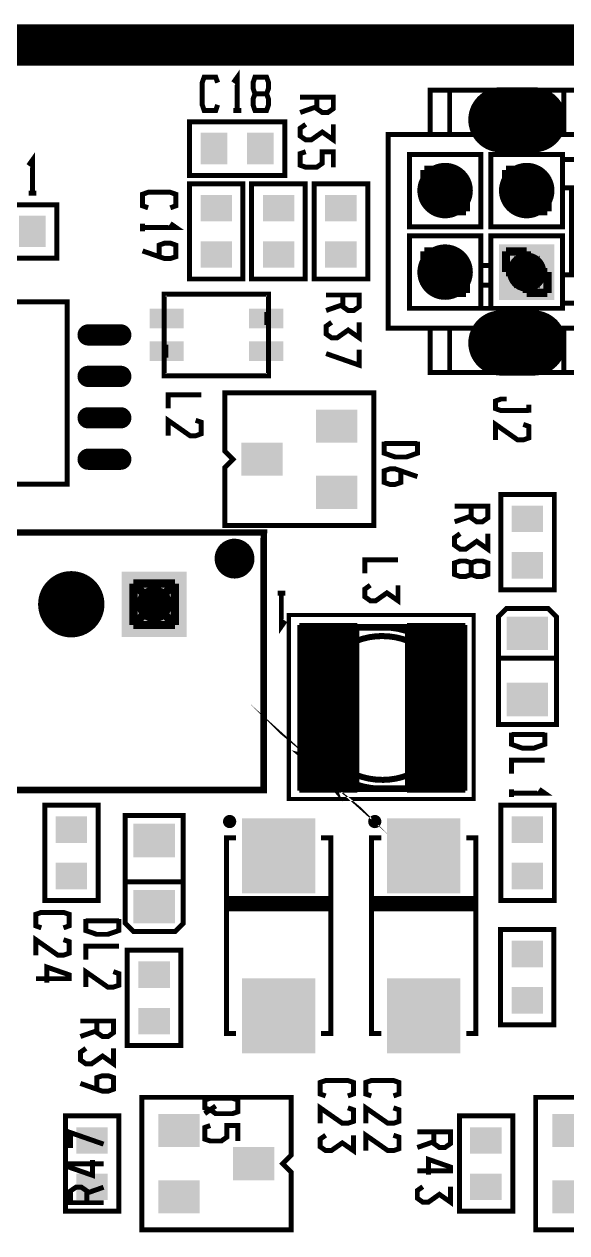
# Model space of a CAD drawing. Extents: x 36 to 154, y -1 to 63.
# Drawn here: x 112.86 to 129.48, y 25.82 to 62.87 of the extents above; entities that cross this region are included whole.
import ezdxf

# ---------------------------------------------------------------- set-up
doc = ezdxf.new("R2010")
doc.units = 0
doc.header["$MEASUREMENT"] = 0
doc.layers.get('0').update_dxf_attribs({"linetype": 'CONTINUOUS'})
for name, color, linetype in [('25-336-0_BOT', 7, 'CONTINUOUS'), ('25-336-0_DRD', 7, 'CONTINUOUS'), ('25-336-0_SST', 1, 'CONTINUOUS'), ('25-336-0_TOP', 4, 'CONTINUOUS'), ('THRUHOLE_TAP', 10, 'CONTINUOUS')]:
    doc.layers.add(name, color=color, linetype=linetype)

# ---------------------------------------------------------------- blocks, each defined once
blk = doc.blocks.new('ROUND_10')
at = {"const_width": 1.016}
blk.add_lwpolyline([(-0.508, 0, 1), (0.508, 0, 1)], format="xyb", close=True, dxfattribs=at)
blk = doc.blocks.new('SQUARE_18')
blk.add_solid([(0.99949, 0.99949), (0.99949, -0.99949), (-0.99949, 0.99949), (-0.99949, -0.99949)])
blk = doc.blocks.new('OBLONG_22')
at = {"const_width": 1.99898}
blk.add_lwpolyline([(0.50038, 0), (-0.50038, 0)], dxfattribs=at)
at = {"const_width": 0.99949}
for points in [[(-1.000124, 0, 1), (-0.000636, 0, 1)], [(0.000636, 0, 1), (1.000124, 0, 1)]]:
    blk.add_lwpolyline(points, format="xyb", close=True, dxfattribs=at)
blk = doc.blocks.new('ROUND_25')
at = {"const_width": 0.84963}
blk.add_lwpolyline([(-0.424814, 0, 1), (0.424814, 0, 1)], format="xyb", close=True, dxfattribs=at)
blk = doc.blocks.new('SQUARE_26')
blk.add_solid([(0.84963, 0.84963), (0.84963, -0.84963), (-0.84963, 0.84963), (-0.84963, -0.84963)])
blk = doc.blocks.new('RECTANGLE_1')
blk.add_solid([(0.4826, 0.4064), (0.4826, -0.4064), (-0.4826, 0.4064), (-0.4826, -0.4064)])
blk = doc.blocks.new('RECTANGLE_7')
blk.add_solid([(0.4064, 0.4826), (0.4064, -0.4826), (-0.4064, 0.4826), (-0.4064, -0.4826)])
blk = doc.blocks.new('RECTANGLE_8')
blk.add_solid([(1.12522, 1.14935), (1.12522, -1.14935), (-1.12522, 1.14935), (-1.12522, -1.14935)])
blk = doc.blocks.new('RECTANGLE_17')
blk.add_solid([(0.635, 0.508), (0.635, -0.508), (-0.635, 0.508), (-0.635, -0.508)])
blk = doc.blocks.new('RECTANGLE_19')
blk.add_solid([(0.63627, 0.51308), (0.63627, -0.51308), (-0.63627, 0.51308), (-0.63627, -0.51308)])
blk = doc.blocks.new('RECTANGLE_36')
blk.add_solid([(0.52451, 0.29972), (0.52451, -0.29972), (-0.52451, 0.29972), (-0.52451, -0.29972)])
blk = doc.blocks.new('ROUND_37')
at = {"const_width": 0.23749}
blk.add_lwpolyline([(-0.118744, 0, 1), (0.118744, 0, 1)], format="xyb", close=True, dxfattribs=at)
blk = doc.blocks.new('OBLONG_49')
at = {"const_width": 0.65024}
blk.add_lwpolyline([(0.50038, 0), (-0.50038, 0)], dxfattribs=at)
at = {"const_width": 0.32512}
for points in [[(-0.66294, 0, 1), (-0.33782, 0, 1)], [(0.33782, 0, 1), (0.66294, 0, 1)]]:
    blk.add_lwpolyline(points, format="xyb", close=True, dxfattribs=at)
blk = doc.blocks.new('ROUND_23')
at = {"const_width": 0.59944}
blk.add_lwpolyline([(-0.29972, 0, 1), (0.29972, 0, 1)], format="xyb", close=True, dxfattribs=at)
blk = doc.blocks.new('ROUND_65')
at = {"const_width": 0.5461}
blk.add_lwpolyline([(-0.27305, 0, 1), (0.27305, 0, 1)], format="xyb", close=True, dxfattribs=at)
blk = doc.blocks.new('ROUND_66')
at = {"const_width": 0.54991}
blk.add_lwpolyline([(-0.274954, 0, 1), (0.274954, 0, 1)], format="xyb", close=True, dxfattribs=at)
blk = doc.blocks.new('ROUND_30')
at = {"const_width": 0.8001}
blk.add_lwpolyline([(-0.40005, 0, 1), (0.40005, 0, 1)], format="xyb", close=True, dxfattribs=at)

msp = doc.modelspace()

# ---------------------------------------------------------------- linework, layer by layer
at = {"layer": '25-336-0_DRD'}
for points, const_width in [([(38.1, 0), (153.67, 0), (153.67, 62.23), (36.83, 62.23), (36.83, 0), (38.1, 0)], 1.27), ([(127.32512, 59.67984), (127.96012, 60.31484)], 0.254), ([(127.96012, 60.31484), (128.59512, 59.67984)], 0.254), ([(127.32512, 60.18784), (127.32512, 59.67984)], 0.254), ([(127.96012, 59.55284), (127.32512, 60.18784)], 0.254), ([(128.59512, 60.18784), (127.96012, 59.55284)], 0.254), ([(128.59512, 59.67984), (128.59512, 60.18784)], 0.254), ([(125.11532, 58.39968), (125.11532, 57.76468)], 0.254), ([(125.75032, 58.39968), (125.11532, 58.39968)], 0.254), ([(125.75032, 57.12968), (125.75032, 58.39968)], 0.254), ([(127.61468, 58.39968), (127.61468, 57.76468)], 0.254), ([(128.24968, 58.39968), (127.61468, 58.39968)], 0.254), ([(128.24968, 57.12968), (128.24968, 58.39968)], 0.254), ([(125.11532, 57.76468), (126.38532, 57.76468)], 0.254), ([(126.38532, 57.76468), (126.38532, 57.12968)], 0.254), ([(127.61468, 57.76468), (128.88468, 57.76468)], 0.254), ([(128.88468, 57.76468), (128.88468, 57.12968)], 0.254), ([(126.38532, 57.12968), (125.75032, 57.12968)], 0.254), ([(128.88468, 57.12968), (128.24968, 57.12968)], 0.254), ([(125.11532, 55.90032), (125.11532, 55.26532)], 0.254), ([(125.75032, 55.90032), (125.11532, 55.90032)], 0.254), ([(125.75032, 54.63032), (125.75032, 55.90032)], 0.254), ([(127.61468, 55.90032), (127.61468, 55.26532)], 0.254), ([(128.24968, 55.90032), (127.61468, 55.90032)], 0.254), ([(128.24968, 54.63032), (128.24968, 55.90032)], 0.254), ([(125.11532, 55.26532), (126.38532, 55.26532)], 0.254), ([(126.38532, 55.26532), (126.38532, 54.63032)], 0.254), ([(127.61468, 55.26532), (128.88468, 55.26532)], 0.254), ([(128.88468, 55.26532), (128.88468, 54.63032)], 0.254), ([(126.38532, 54.63032), (125.75032, 54.63032)], 0.254), ([(128.88468, 54.63032), (128.24968, 54.63032)], 0.254), ([(127.32512, 52.83962), (127.96012, 53.47462)], 0.254), ([(127.32512, 53.34762), (127.32512, 52.83962)], 0.254), ([(127.96012, 52.71262), (127.32512, 53.34762)], 0.254), ([(127.96012, 53.47462), (128.59512, 52.83962)], 0.254), ([(128.59512, 53.34762), (127.96012, 52.71262)], 0.254), ([(128.59512, 52.83962), (128.59512, 53.34762)], 0.254), ([(113.665, 45.72), (113.665, 44.45)], 0.254), ([(114.935, 45.72), (113.665, 45.72)], 0.254), ([(114.3, 45.72), (114.3, 44.45)], 0.254), ([(114.935, 44.45), (114.935, 45.72)], 0.254), ([(116.205, 45.72), (116.205, 44.45)], 0.254), ([(117.475, 45.72), (116.205, 45.72)], 0.254), ([(117.475, 45.72), (116.205, 44.45)], 0.254), ([(117.475, 44.45), (116.205, 45.72)], 0.254), ([(117.475, 44.45), (117.475, 45.72)], 0.254), ([(114.935, 45.085), (113.665, 45.085)], 0.254), ([(113.665, 44.45), (114.935, 44.45)], 0.254), ([(116.205, 44.45), (117.475, 44.45)], 0.254)]:
    msp.add_lwpolyline(points, dxfattribs=dict(at, const_width=const_width))
at = {"layer": '25-336-0_SST'}
for points, const_width in [([(118.7831, 60.39358), (118.72468, 60.2234), (118.36908, 60.2234), (118.31066, 60.39358), (118.31066, 61.07176), (118.36908, 61.2394), (118.72468, 61.2394), (118.7831, 61.07176)], 0.1524), ([(119.38508, 60.2234), (119.38508, 61.2394), (119.2657, 61.07176)], 0.1524), ([(120.2817, 60.7314), (120.34266, 60.90158), (120.34266, 61.07176), (120.2817, 61.2394), (119.9261, 61.2394), (119.86768, 61.07176), (119.86768, 60.90158), (119.9261, 60.7314), (120.2817, 60.7314), (120.34266, 60.56376), (120.34266, 60.39358), (120.2817, 60.2234), (119.9261, 60.2234), (119.86768, 60.39358), (119.86768, 60.56376), (119.9261, 60.7314)], 0.1524), ([(129.39014, 53.54574), (129.39014, 52.1843), (129.98958, 52.1843), (129.98958, 53.54574), (124.01042, 53.54574), (124.01042, 59.48426), (129.98958, 59.48426), (129.98958, 60.8457), (129.39014, 60.8457), (125.89002, 60.8457), (125.89002, 59.48426)], 0.1524), ([(125.89002, 60.8457), (125.29058, 60.8457), (125.29058, 59.48426)], 0.1524), ([(129.39014, 59.48426), (129.39014, 60.8457)], 0.1524), ([(121.8184, 60.63234), (121.8184, 60.27674), (121.98858, 60.15736), (122.15876, 60.15736), (122.3264, 60.27674), (122.3264, 60.63234), (121.3104, 60.63234)], 0.1524), ([(121.8184, 60.33516), (121.3104, 60.15736)], 0.1524), ([(119.50446, 60.2234), (119.2657, 60.2234)], 0.1524), ([(117.9195, 58.2295), (120.8405, 58.2295), (120.8405, 59.8678), (117.9195, 59.8678), (117.9195, 58.2295)], 0.1524), ([(121.48058, 59.79414), (121.3104, 59.67476), (121.3104, 59.43854), (121.48058, 59.31916), (121.65076, 59.31916), (121.98858, 59.55792), (122.3264, 59.31916), (122.3264, 59.79414)], 0.1524), ([(113.11128, 57.6834), (113.11128, 58.6994), (112.9919, 58.53176)], 0.1524), ([(121.48058, 58.95594), (121.3104, 58.89752), (121.3104, 58.54192), (121.48058, 58.48096), (121.8184, 58.48096), (121.98858, 58.60034), (121.98858, 58.95594), (122.3264, 58.95594), (122.3264, 58.48096)], 0.1524), ([(131.99872, 54.31536), (131.99872, 58.71464), (130.81, 58.71464), (129.34442, 58.71464), (129.34442, 58.87466), (127.15494, 58.87466), (127.15494, 56.6547), (129.34442, 56.6547), (129.34442, 57.84596), (129.62382, 57.84596), (129.62382, 55.18404), (129.34442, 55.18404), (129.34442, 56.3753), (127.15494, 56.3753), (127.15494, 55.46598), (126.84506, 55.46598), (126.84506, 56.3753), (124.65558, 56.3753), (124.65558, 54.15534), (129.34442, 54.15534), (129.34442, 54.31536), (130.81, 54.31536), (131.99872, 54.31536)], 0.1524), ([(124.65558, 58.87466), (124.65558, 56.6547), (126.84506, 56.6547), (126.84506, 58.87466), (124.65558, 58.87466)], 0.1524), ([(129.34442, 57.84596), (129.34442, 58.71464)], 0.1524), ([(128.41732, 57.93232), (128.56718, 58.08218), (128.56718, 57.44718), (128.41732, 57.59704), (128.41732, 57.93232), (128.08204, 57.93232), (127.93218, 58.08218), (127.93218, 57.44718), (128.08204, 57.59704), (128.08204, 57.93232)], 0.1524), ([(117.9195, 57.9755), (117.9195, 55.0545), (119.5578, 55.0545), (119.5578, 57.9755), (117.9195, 57.9755)], 0.1524), ([(119.8245, 57.9755), (119.8245, 55.0545), (121.4628, 55.0545), (121.4628, 57.9755), (119.8245, 57.9755)], 0.1524), ([(123.3805, 55.0545), (123.3805, 57.9755), (121.7422, 57.9755), (121.7422, 55.0545), (123.3805, 55.0545)], 0.1524), ([(125.91796, 57.93232), (126.06782, 58.08218), (125.43282, 58.08218), (125.43282, 57.44718), (125.58268, 57.59704), (125.91796, 57.59704), (125.91796, 57.93232), (125.58268, 57.93232), (125.58268, 57.59704)], 0.1524), ([(125.43282, 58.08218), (125.58268, 57.93232)], 0.1524), ([(126.06782, 58.08218), (126.06782, 57.44718), (125.91796, 57.59704)], 0.1524), ([(127.93218, 58.08218), (128.56718, 58.08218)], 0.1524), ([(113.23066, 57.6834), (112.9919, 57.6834)], 0.1524), ([(116.65458, 57.23636), (116.4844, 57.29732), (116.4844, 57.65292), (116.65458, 57.71134), (117.33276, 57.71134), (117.5004, 57.65292), (117.5004, 57.29732), (117.33276, 57.23636)], 0.1524), ([(125.43282, 57.44718), (126.06782, 57.44718)], 0.1524), ([(127.93218, 57.44718), (128.56718, 57.44718)], 0.1524), ([(128.41732, 57.59704), (128.08204, 57.59704)], 0.1524), ([(110.9345, 55.6895), (113.8555, 55.6895), (113.8555, 57.3278), (110.9345, 57.3278), (110.9345, 55.6895)], 0.1524), ([(116.4844, 56.51754), (116.4844, 56.75376)], 0.1524), ([(116.4844, 56.63692), (117.5004, 56.63692), (117.33276, 56.75376)], 0.1524), ([(116.9924, 55.73776), (116.9924, 56.09336), (117.16258, 56.15432), (117.33276, 56.15432), (117.5004, 56.09336), (117.5004, 55.73776), (117.33276, 55.67934), (117.16258, 55.67934), (116.4844, 55.91556)], 0.1524), ([(125.43282, 54.94782), (126.06782, 54.94782), (126.06782, 55.58282), (125.91796, 55.43296), (125.58268, 55.43296), (125.43282, 55.58282), (125.43282, 54.94782), (125.58268, 55.09768), (125.91796, 55.09768), (125.91796, 55.43296)], 0.1524), ([(125.43282, 55.58282), (126.06782, 55.58282)], 0.1524), ([(128.41732, 55.43296), (128.56718, 55.58282), (128.56718, 54.94782), (128.41732, 55.09768), (128.41732, 55.43296), (128.08204, 55.43296), (127.93218, 55.58282), (127.93218, 54.94782), (128.08204, 55.09768), (128.08204, 55.43296)], 0.1524), ([(127.93218, 55.58282), (128.56718, 55.58282)], 0.1524), ([(125.58268, 55.09768), (125.58268, 55.43296)], 0.1524), ([(127.15494, 54.15534), (127.15494, 54.864), (126.84506, 54.864), (126.84506, 55.46598)], 0.1524), ([(127.15494, 55.46598), (127.15494, 54.864)], 0.1524), ([(129.34442, 54.31536), (129.34442, 55.18404)], 0.1524), ([(126.06782, 54.94782), (125.91796, 55.09768)], 0.1524), ([(126.84506, 54.15534), (126.84506, 54.864)], 0.1524), ([(127.93218, 54.94782), (128.56718, 54.94782)], 0.1524), ([(128.41732, 55.09768), (128.08204, 55.09768)], 0.1524), ([(117.1956, 54.58968), (117.1448, 54.58968), (117.1448, 54.53888), (117.1448, 52.13858), (117.1448, 52.09032), (117.1956, 52.09032)], 0.1524), ([(117.1956, 54.58968), (120.2944, 54.58968)], 0.1524), ([(120.2944, 52.09032), (120.3452, 52.09032), (120.3452, 52.13858), (120.3452, 54.53888), (120.3452, 54.58968), (120.2944, 54.58968)], 0.1524), ([(122.61342, 54.56428), (122.61342, 54.20868), (122.78106, 54.0893), (122.95124, 54.0893), (123.12142, 54.20868), (123.12142, 54.56428), (122.10542, 54.56428)], 0.1524), ([(111.125, 54.356), (114.173, 54.356), (114.173, 48.768), (110.363, 48.768), (110.363, 53.594), (111.125, 54.356)], 0.1524), ([(120.2944, 53.63972), (120.2944, 54.04104)], 0.1524), ([(122.61342, 54.2671), (122.10542, 54.0893)], 0.1524), ([(122.27306, 53.72608), (122.10542, 53.6067), (122.10542, 53.37048), (122.27306, 53.2511), (122.44324, 53.2511), (122.78106, 53.48986), (123.12142, 53.2511), (123.12142, 53.72608)], 0.1524), ([(125.29058, 53.54574), (125.29058, 52.1843), (125.89002, 52.1843), (129.39014, 52.1843)], 0.1524), ([(125.89002, 53.54574), (125.89002, 52.1843)], 0.1524), ([(117.1956, 53.04028), (117.1956, 52.63896)], 0.1524), ([(122.10542, 52.7685), (123.12142, 52.4129), (123.12142, 52.88788)], 0.1524), ([(120.2944, 52.09032), (117.1956, 52.09032)], 0.1524), ([(117.26418, 51.08702), (117.26418, 51.50358), (118.28018, 51.50358)], 0.1524), ([(123.571, 47.498), (123.571, 51.562), (118.999, 51.562), (118.999, 49.784), (119.253, 49.53), (118.999, 49.276), (118.999, 47.498), (123.571, 47.498)], 0.1524), ([(127.635, 51.37658), (127.46482, 51.37658), (127.29718, 51.31562), (127.29718, 51.0794), (127.46482, 51.02098), (128.31318, 51.02098)], 0.1524), ([(128.31318, 50.96002), (128.31318, 51.19878)], 0.1524), ([(117.26418, 50.24882), (117.26418, 50.7238), (117.93982, 50.24882), (118.11, 50.24882), (118.28018, 50.30978), (118.28018, 50.66538), (118.11, 50.7238)], 0.1524), ([(127.29718, 50.12182), (127.29718, 50.5968), (127.97282, 50.12182), (128.143, 50.12182), (128.31318, 50.18278), (128.31318, 50.53838), (128.143, 50.5968)], 0.1524), ([(123.88596, 50.07102), (123.88596, 49.71542), (124.22378, 49.59858), (124.56414, 49.59858), (124.90196, 49.71542), (124.90196, 50.07102)], 0.1524), ([(123.88596, 50.0126), (124.90196, 50.0126)], 0.1524), ([(124.39396, 49.1744), (124.39396, 48.8188), (124.22378, 48.76038), (124.05614, 48.76038), (123.88596, 48.8188), (123.88596, 49.1744), (124.05614, 49.23282), (124.22378, 49.23282), (124.90196, 48.9966)], 0.1524), ([(126.55042, 48.08728), (126.55042, 47.73168), (126.71806, 47.6123), (126.88824, 47.6123), (127.05842, 47.73168), (127.05842, 48.08728), (126.04242, 48.08728)], 0.1524), ([(129.0955, 45.5295), (129.0955, 48.4505), (127.4572, 48.4505), (127.4572, 45.5295), (129.0955, 45.5295)], 0.1524), ([(126.55042, 47.7901), (126.04242, 47.6123)], 0.1524), ([(120.19534, 47.08398), (120.20042, 47.28464), (108.40466, 47.28464), (108.40466, 39.39032), (120.19534, 39.39032), (120.19534, 47.08398)], 0.20066), ([(119.1387, 46.96714), (119.1387, 45.9994)], 0.20066), ([(119.31904, 46.99508), (119.31904, 45.974)], 0.20066), ([(119.49684, 46.95444), (119.49684, 46.01464)], 0.20066), ([(126.21006, 47.24908), (126.04242, 47.1297), (126.04242, 46.89348), (126.21006, 46.7741), (126.38024, 46.7741), (126.71806, 47.01286), (127.05842, 46.7741), (127.05842, 47.24908)], 0.1524), ([(119.77116, 46.68266), (118.82882, 46.68266)], 0.20066), ([(119.64416, 46.86046), (118.95582, 46.86046)], 0.20066), ([(118.95836, 46.863), (118.95836, 46.10608)], 0.20066), ([(119.67718, 46.82744), (119.67718, 46.14164)], 0.20066), ([(119.80926, 46.50232), (118.79072, 46.50232)], 0.20066), ([(119.78386, 46.32198), (118.81612, 46.32198)], 0.20066), ([(123.2916, 46.03242), (123.2916, 46.44898), (124.3076, 46.44898)], 0.1524), ([(126.55042, 45.99686), (126.71806, 45.9359), (126.88824, 45.9359), (127.05842, 45.99686), (127.05842, 46.35246), (126.88824, 46.41088), (126.71806, 46.41088), (126.55042, 46.35246), (126.55042, 45.99686), (126.38024, 45.9359), (126.21006, 45.9359), (126.04242, 45.99686), (126.04242, 46.35246), (126.21006, 46.41088), (126.38024, 46.41088), (126.55042, 46.35246)], 0.1524), ([(119.67972, 46.14164), (118.92026, 46.14164)], 0.20066), ([(123.45924, 45.6692), (123.2916, 45.54982), (123.2916, 45.3136), (123.45924, 45.19422), (123.62942, 45.19422), (123.96724, 45.43298), (124.3076, 45.19422), (124.3076, 45.6692)], 0.1524), ([(120.61698, 45.42282), (120.8532, 45.42282)], 0.1524), ([(120.73382, 45.42282), (120.73382, 44.40682), (120.8532, 44.577)], 0.1524), ([(127.635, 44.958), (128.905, 44.958), (129.159, 44.704), (129.159, 41.402), (127.381, 41.402), (127.381, 44.704), (127.635, 44.958)], 0.1524), ([(126.62662, 44.7548), (120.96242, 44.7548), (120.96242, 39.116), (126.62662, 39.116), (126.62662, 44.7548)], 0.127), ([(121.54916, 44.40682), (125.2601, 44.40682), (125.2601, 44.35348), (121.539, 44.35348)], 0.1524), ([(121.5517, 44.40682), (121.5517, 44.39666)], 0.1524), ([(122.80646, 43.97248), (122.80646, 44.39666), (121.5517, 44.39666)], 0.1524), ([(123.82754, 44.39666), (123.825, 44.36364), (123.83008, 44.36364)], 0.1524), ([(124.74702, 43.88866), (125.2601, 44.40428), (125.74524, 43.82262), (126.32436, 43.34002), (125.80874, 42.82694)], 0.1524), ([(125.8189, 42.88282), (126.27356, 43.33748), (125.71984, 43.8023), (125.25756, 44.35348), (124.8029, 43.89882)], 0.1524), ([(125.30328, 44.39666), (125.23721, 44.3945)], 0.1524), ([(125.23724, 44.39412), (125.24486, 44.36618), (125.7173, 43.79976), (125.74524, 43.82262), (125.27534, 44.38396)], 0.1524), ([(126.29896, 43.34002), (126.29388, 43.34256), (125.73254, 43.81246), (125.2601, 44.37634), (125.2601, 44.37888), (125.27534, 44.38396), (125.28296, 44.36364)], 0.1524), ([(125.30582, 44.37888), (125.26015, 44.37783)], 0.1524), ([(121.37898, 44.18076), (121.37898, 40.47236), (121.32564, 40.47236), (121.32564, 44.18076)], 0.1524), ([(121.3358, 44.1833), (121.3358, 42.89044), (121.73204, 42.89044), (121.73204, 42.92346), (121.36882, 42.92346), (121.36882, 44.19346)], 0.1524), ([(121.53646, 44.36364), (122.77344, 44.36364), (122.77344, 43.9928)], 0.1524), ([(124.97562, 44.07916), (124.99086, 44.10964)], 0.1524), ([(125.30582, 44.36364), (125.28297, 44.36337)], 0.1524), ([(125.16104, 43.26636), (125.18644, 43.24096), (125.74524, 43.79976), (125.71984, 43.82516), (125.16104, 43.26636)], 0.1524), ([(126.28372, 43.36542), (125.7427, 43.82516), (125.71984, 43.79976), (126.28626, 43.32732), (126.3142, 43.31462)], 0.1524), ([(126.2761, 40.33266), (126.2761, 43.34002), (126.3269, 43.34002), (126.3269, 40.3098)], 0.1524), ([(126.28372, 43.36542), (126.28309, 43.38571)], 0.1524), ([(126.29896, 43.34002), (126.29896, 43.38574)], 0.1524), ([(126.3142, 43.31462), (126.31652, 43.3832)], 0.1524), ([(127.381, 43.434), (129.159, 43.434)], 0.1524), ([(121.7168, 42.9133), (121.74728, 42.89806)], 0.1524), ([(125.56998, 43.25366), (125.5903, 43.22826), (125.5776, 43.21556)], 0.1524), ([(125.56744, 43.2308), (125.59284, 43.25112)], 0.1524), ([(125.5776, 43.21556), (125.5903, 43.22826)], 0.1524), ([(126.03226, 43.0657), (126.00178, 43.05046), (126.06274, 42.926), (126.08306, 42.88282), (126.10084, 42.83964), (126.11862, 42.79646), (126.13386, 42.75328), (126.15164, 42.70756), (126.16434, 42.66438), (126.17958, 42.61866), (126.19228, 42.57294), (126.20498, 42.52722), (126.21768, 42.4815), (126.22784, 42.43578), (126.25324, 42.29354), (126.26086, 42.24782), (126.26594, 42.19956), (126.27356, 42.1513), (126.28372, 41.90492), (126.28118, 41.77284), (126.27356, 41.68394), (126.27102, 41.64076), (126.26594, 41.59758), (126.22022, 41.34358), (126.21006, 41.3004), (126.19736, 41.25976), (126.1491, 41.0972), (126.13386, 41.05656), (126.11862, 41.01846), (126.10338, 40.98036), (126.05258, 40.86352), (126.08306, 40.85082), (126.10084, 40.88892), (126.13386, 40.96766), (126.1491, 41.00576), (126.16434, 41.0464), (126.17958, 41.08704), (126.23038, 41.25214), (126.24054, 41.29278), (126.2507, 41.33596), (126.26086, 41.37914), (126.27102, 41.41978), (126.28626, 41.50614), (126.29134, 41.54932), (126.29896, 41.59504), (126.30404, 41.63822), (126.30658, 41.6814), (126.3142, 41.7703), (126.31674, 41.90746), (126.30404, 42.15384), (126.29896, 42.2021), (126.29388, 42.2529), (126.28626, 42.30116), (126.238, 42.53738), (126.2253, 42.5831), (126.21006, 42.62882), (126.19736, 42.67454), (126.18212, 42.72026), (126.13132, 42.85234), (126.11354, 42.89552), (126.09322, 42.9387), (126.03226, 43.0657)], 0.1524), ([(121.35358, 40.47236), (121.35612, 40.46982), (121.92, 39.99992), (121.9073, 40.01262), (121.9327, 39.98976), (122.48896, 40.54602), (122.4661, 40.57142), (121.9073, 40.01262)], 0.1524), ([(121.36882, 41.90746), (121.3358, 41.90492)], 0.1524), ([(121.3358, 41.90492), (121.3358, 41.90238)], 0.1524), ([(121.36882, 41.90746), (121.36882, 41.90238)], 0.1524), ([(127.78486, 41.148), (127.78486, 40.7924), (128.12268, 40.67302), (128.46304, 40.67302), (128.80086, 40.7924), (128.80086, 41.148)], 0.1524), ([(127.78486, 41.08958), (128.80086, 41.08958)], 0.1524), ([(121.90984, 39.98722), (121.32818, 40.47236), (121.84126, 40.98544), (121.86158, 40.94734)], 0.1524), ([(121.83364, 40.92956), (121.37898, 40.4749), (121.93016, 40.01262), (122.39498, 39.4589), (122.84964, 39.91356)], 0.1524), ([(121.62028, 40.74668), (121.65076, 40.76192)], 0.1524), ([(124.8537, 39.8145), (124.8029, 39.8145), (124.8029, 39.40556), (125.40742, 39.40556), (126.3269, 40.3098), (126.3269, 40.88384), (125.87986, 40.88384), (125.8443, 40.81526), (125.81382, 40.76192), (125.7173, 40.60952), (125.68428, 40.56126), (125.57252, 40.41902), (125.53188, 40.3733), (125.49124, 40.33012), (125.4506, 40.28694), (125.40742, 40.24376), (125.36424, 40.20312), (125.31852, 40.16502), (125.22708, 40.08882), (125.17882, 40.05326), (124.97562, 39.92118), (124.92482, 39.8907), (124.87148, 39.86276), (124.8156, 39.83736), (124.83846, 39.7891), (124.95022, 39.84752), (125.00356, 39.878), (125.2093, 40.01262), (125.25756, 40.04818), (125.4887, 40.25138), (125.52934, 40.29456), (125.57252, 40.34028), (125.61316, 40.386), (125.65126, 40.43426), (125.68936, 40.47998), (125.79604, 40.63238), (125.82906, 40.68318), (125.85954, 40.73652), (125.89002, 40.78986), (125.91034, 40.8305), (126.2761, 40.8305), (126.2761, 40.33266), (125.3871, 39.4589), (124.8537, 39.4589), (124.8537, 39.8145)], 0.1524), ([(121.36882, 40.4495), (121.3485, 40.45458), (121.90984, 39.98722), (121.92, 39.99992), (122.3899, 39.43604), (122.39244, 39.4335)], 0.1524), ([(121.3358, 40.49522), (121.33348, 40.42664)], 0.1524), ([(122.90552, 39.92372), (122.39244, 39.4081), (121.90984, 39.98722), (121.93016, 40.01262), (121.36374, 40.48506), (121.3358, 40.49522)], 0.1524), ([(121.35358, 40.47236), (121.35253, 40.42664)], 0.1524), ([(121.36882, 40.4495), (121.36855, 40.42664)], 0.1524), ([(122.0597, 40.5638), (122.0851, 40.58158)], 0.1524), ([(122.06224, 40.58412), (122.08256, 40.55872)], 0.1524), ([(127.78486, 39.89578), (127.78486, 40.3098), (128.80086, 40.3098)], 0.1524), ([(122.4153, 39.41572), (122.40514, 39.44366), (121.9327, 40.01008), (121.9073, 39.98976), (122.37466, 39.42842), (122.36704, 39.44874)], 0.1524), ([(122.5042, 40.14216), (122.4788, 40.16248)], 0.1524), ([(122.48134, 40.13962), (122.50166, 40.16502)], 0.1524), ([(123.825, 39.41572), (123.82754, 39.44874), (123.58116, 39.4589), (123.48464, 39.4716), (123.43638, 39.47922), (123.29668, 39.50462), (123.25096, 39.51478), (123.20524, 39.52748), (123.1138, 39.55288), (123.06808, 39.56812), (123.0249, 39.58082), (122.936, 39.61384), (122.89282, 39.63162), (122.80646, 39.66972), (122.682, 39.73068), (122.66676, 39.7002), (122.79376, 39.63924), (122.83694, 39.61892), (122.88012, 39.60114), (123.0122, 39.55034), (123.05792, 39.5351), (123.10364, 39.5224), (123.14936, 39.50716), (123.19508, 39.49446), (123.43384, 39.4462), (123.4821, 39.43858), (123.57862, 39.42842), (123.825, 39.41572)], 0.1524), ([(122.34672, 39.44874), (122.36703, 39.44895)], 0.1524), ([(122.34672, 39.43096), (122.39251, 39.43201)], 0.1524), ([(122.34672, 39.41318), (122.41531, 39.4155)], 0.1524), ([(125.3871, 39.4589), (122.39244, 39.4589), (122.39244, 39.40556), (125.40742, 39.40556)], 0.1524), ([(127.78486, 39.17442), (127.78486, 39.41318)], 0.1524), ([(127.78486, 39.2938), (128.80086, 39.2938), (128.63068, 39.41318)], 0.1524), ([(115.1255, 36.0045), (115.1255, 38.9255), (113.4872, 38.9255), (113.4872, 36.0045), (115.1255, 36.0045)], 0.1524), ([(129.0955, 36.0045), (129.0955, 38.9255), (127.4572, 38.9255), (127.4572, 36.0045), (129.0955, 36.0045)], 0.1524), ([(117.475, 35.052), (116.205, 35.052), (115.951, 35.306), (115.951, 38.608), (117.729, 38.608), (117.729, 35.306), (117.475, 35.052)], 0.1524), ([(119.2022, 38.53688), (119.09552, 38.53688)], 0.1524), ([(119.126, 38.54704), (119.126, 38.30066)], 0.1524), ([(119.26316, 38.47592), (119.26316, 38.37178)], 0.1524), ([(123.6472, 38.53688), (123.54052, 38.53688)], 0.1524), ([(123.571, 38.54704), (123.571, 38.30066)], 0.1524), ([(123.70816, 38.47592), (123.70816, 38.37178)], 0.1524), ([(119.27332, 38.39972), (119.02694, 38.39972)], 0.1524), ([(123.71832, 38.39972), (123.47194, 38.39972)], 0.1524), ([(119.34952, 37.92474), (119.0498, 37.92474), (119.0498, 31.92526), (119.34952, 31.92526)], 0.1524), ([(121.95048, 37.92474), (122.2502, 37.92474), (122.2502, 31.92526), (121.95048, 31.92526)], 0.1524), ([(123.79452, 37.92474), (123.4948, 37.92474), (123.4948, 31.92526), (123.79452, 31.92526)], 0.1524), ([(126.39548, 37.92474), (126.6952, 37.92474), (126.6952, 31.92526), (126.39548, 31.92526)], 0.1524), ([(117.729, 36.576), (115.951, 36.576)], 0.1524), ([(119.0625, 36.068), (119.0625, 35.7505)], 0.1524), ([(122.2375, 36.068), (119.0625, 36.068)], 0.1524), ([(122.2375, 35.98926), (119.0625, 35.98926)], 0.1524), ([(119.1641, 36.068), (119.1641, 35.7505)], 0.1524), ([(119.30126, 36.068), (119.30126, 35.7505)], 0.1524), ([(119.43842, 36.068), (119.43842, 35.7505)], 0.1524), ([(119.57558, 36.068), (119.57558, 35.7505)], 0.1524), ([(119.71274, 36.068), (119.71274, 35.7505)], 0.1524), ([(119.8499, 36.068), (119.8499, 35.7505)], 0.1524), ([(119.98706, 36.068), (119.98706, 35.7505)], 0.1524), ([(120.12422, 36.068), (120.12422, 35.7505)], 0.1524), ([(120.26138, 36.068), (120.26138, 35.7505)], 0.1524), ([(120.39854, 36.068), (120.39854, 35.7505)], 0.1524), ([(120.5357, 36.068), (120.5357, 35.7505)], 0.1524), ([(120.67286, 36.068), (120.67286, 35.7505)], 0.1524), ([(120.81002, 36.068), (120.81002, 35.7505)], 0.1524), ([(120.94718, 36.068), (120.94718, 35.7505)], 0.1524), ([(121.08434, 36.068), (121.08434, 35.7505)], 0.1524), ([(121.2215, 36.068), (121.2215, 35.7505)], 0.1524), ([(121.35866, 36.068), (121.35866, 35.7505)], 0.1524), ([(121.49582, 36.068), (121.49582, 35.7505)], 0.1524), ([(121.63298, 36.068), (121.63298, 35.7505)], 0.1524), ([(121.77014, 36.068), (121.77014, 35.7505)], 0.1524), ([(121.9073, 36.068), (121.9073, 35.7505)], 0.1524), ([(122.04446, 36.068), (122.04446, 35.7505)], 0.1524), ([(122.18162, 36.068), (122.18162, 35.7505)], 0.1524), ([(122.2375, 36.068), (122.2375, 35.7505)], 0.1524), ([(123.5075, 36.068), (123.5075, 35.7505)], 0.1524), ([(126.6825, 36.068), (123.5075, 36.068)], 0.1524), ([(126.6825, 35.98926), (123.5075, 35.98926)], 0.1524), ([(123.6091, 36.068), (123.6091, 35.7505)], 0.1524), ([(123.74626, 36.068), (123.74626, 35.7505)], 0.1524), ([(123.88342, 36.068), (123.88342, 35.7505)], 0.1524), ([(124.02058, 36.068), (124.02058, 35.7505)], 0.1524), ([(124.15774, 36.068), (124.15774, 35.7505)], 0.1524), ([(124.2949, 36.068), (124.2949, 35.7505)], 0.1524), ([(124.43206, 36.068), (124.43206, 35.7505)], 0.1524), ([(124.56922, 36.068), (124.56922, 35.7505)], 0.1524), ([(124.70638, 36.068), (124.70638, 35.7505)], 0.1524), ([(124.84354, 36.068), (124.84354, 35.7505)], 0.1524), ([(124.9807, 36.068), (124.9807, 35.7505)], 0.1524), ([(125.11786, 36.068), (125.11786, 35.7505)], 0.1524), ([(125.25502, 36.068), (125.25502, 35.7505)], 0.1524), ([(125.39218, 36.068), (125.39218, 35.7505)], 0.1524), ([(125.52934, 36.068), (125.52934, 35.7505)], 0.1524), ([(125.6665, 36.068), (125.6665, 35.7505)], 0.1524), ([(125.80366, 36.068), (125.80366, 35.7505)], 0.1524), ([(125.94082, 36.068), (125.94082, 35.7505)], 0.1524), ([(126.07798, 36.068), (126.07798, 35.7505)], 0.1524), ([(126.21514, 36.068), (126.21514, 35.7505)], 0.1524), ([(126.3523, 36.068), (126.3523, 35.7505)], 0.1524), ([(126.48946, 36.068), (126.48946, 35.7505)], 0.1524), ([(126.62662, 36.068), (126.62662, 35.7505)], 0.1524), ([(126.6825, 36.068), (126.6825, 35.7505)], 0.1524), ([(113.38306, 35.1663), (113.21542, 35.22726), (113.21542, 35.58286), (113.38306, 35.64128), (114.06124, 35.64128), (114.23142, 35.58286), (114.23142, 35.22726), (114.06124, 35.1663)], 0.1524), ([(122.2375, 35.8521), (119.0625, 35.8521)], 0.1524), ([(122.2375, 35.7505), (119.0625, 35.7505)], 0.1524), ([(126.6825, 35.8521), (123.5075, 35.8521)], 0.1524), ([(126.6825, 35.7505), (123.5075, 35.7505)], 0.1524), ([(114.74196, 35.44062), (114.74196, 35.08502), (115.07978, 34.96818), (115.42014, 34.96818), (115.75796, 35.08502), (115.75796, 35.44062)], 0.1524), ([(114.74196, 35.3822), (115.75796, 35.3822)], 0.1524), ([(113.21542, 34.3281), (113.21542, 34.80308), (113.89106, 34.3281), (114.06124, 34.3281), (114.23142, 34.38906), (114.23142, 34.74466), (114.06124, 34.80308)], 0.1524), ([(127.4445, 35.1155), (127.4445, 32.1945), (129.0828, 32.1945), (129.0828, 35.1155), (127.4445, 35.1155)], 0.1524), ([(114.74196, 34.1884), (114.74196, 34.60242), (115.75796, 34.60242)], 0.1524), ([(116.0145, 34.4805), (116.0145, 31.5595), (117.6528, 31.5595), (117.6528, 34.4805), (116.0145, 34.4805)], 0.1524), ([(113.55324, 33.4899), (113.55324, 33.96488), (114.23142, 33.72866), (114.23142, 33.60928), (113.21542, 33.60928)], 0.1524), ([(114.74196, 33.3502), (114.74196, 33.82518), (115.42014, 33.3502), (115.58778, 33.3502), (115.75796, 33.40862), (115.75796, 33.76422), (115.58778, 33.82518)], 0.1524), ([(115.0874, 32.31134), (115.0874, 31.95574), (115.25758, 31.83636), (115.42776, 31.83636), (115.5954, 31.95574), (115.5954, 32.31134), (114.5794, 32.31134)], 0.1524), ([(115.0874, 32.01416), (114.5794, 31.83636)], 0.1524), ([(114.74958, 31.47314), (114.5794, 31.35376), (114.5794, 31.11754), (114.74958, 30.99816), (114.91976, 30.99816), (115.25758, 31.23692), (115.5954, 30.99816), (115.5954, 31.47314)], 0.1524), ([(115.0874, 30.22092), (115.0874, 30.57652), (115.25758, 30.63494), (115.42776, 30.63494), (115.5954, 30.57652), (115.5954, 30.22092), (115.42776, 30.15996), (115.25758, 30.15996), (114.5794, 30.39872)], 0.1524), ([(122.09272, 30.01518), (121.92508, 30.0736), (121.92508, 30.4292), (122.09272, 30.48762), (122.7709, 30.48762), (122.94108, 30.4292), (122.94108, 30.0736), (122.7709, 30.01518)], 0.1524), ([(123.48972, 30.01518), (123.32208, 30.0736), (123.32208, 30.4292), (123.48972, 30.48762), (124.1679, 30.48762), (124.33808, 30.4292), (124.33808, 30.0736), (124.1679, 30.01518)], 0.1524), ([(116.459, 29.972), (116.459, 25.908), (121.031, 25.908), (121.031, 27.686), (120.777, 27.94), (121.031, 28.194), (121.031, 29.972), (116.459, 29.972)], 0.1524), ([(118.55704, 29.9466), (118.38686, 29.88564), (118.38686, 29.64942), (118.55704, 29.591), (118.72468, 29.47162), (119.23268, 29.47162), (119.40286, 29.53004), (119.40286, 29.88564), (119.23268, 29.9466), (118.55704, 29.9466)], 0.1524), ([(128.524, 29.972), (128.524, 25.908), (133.096, 25.908), (133.096, 27.686), (132.842, 27.94), (133.096, 28.194), (133.096, 29.972), (128.524, 29.972)], 0.1524), ([(118.72468, 29.70784), (118.38686, 29.47162)], 0.1524), ([(121.92508, 29.17698), (121.92508, 29.64942), (122.60072, 29.17698), (122.7709, 29.17698), (122.94108, 29.2354), (122.94108, 29.591), (122.7709, 29.64942)], 0.1524), ([(123.32208, 29.17698), (123.32208, 29.64942), (123.99772, 29.17698), (124.1679, 29.17698), (124.33808, 29.2354), (124.33808, 29.591), (124.1679, 29.64942)], 0.1524), ([(115.7605, 26.4795), (115.7605, 29.4005), (114.1222, 29.4005), (114.1222, 26.4795), (115.7605, 26.4795)], 0.1524), ([(127.8255, 26.4795), (127.8255, 29.4005), (126.1872, 29.4005), (126.1872, 26.4795), (127.8255, 26.4795)], 0.1524), ([(115.28806, 28.5369), (114.27206, 28.8925), (114.27206, 28.42006)], 0.1524), ([(118.55704, 29.1084), (118.38686, 29.04744), (118.38686, 28.69184), (118.55704, 28.63342), (118.89486, 28.63342), (119.06504, 28.7528), (119.06504, 29.1084), (119.40286, 29.1084), (119.40286, 28.63342)], 0.1524), ([(123.32208, 28.33878), (123.32208, 28.81122), (123.99772, 28.33878), (124.1679, 28.33878), (124.33808, 28.3972), (124.33808, 28.7528), (124.1679, 28.81122)], 0.1524), ([(125.40742, 28.91028), (125.40742, 28.55468), (125.57506, 28.4353), (125.74524, 28.4353), (125.91542, 28.55468), (125.91542, 28.91028), (124.89942, 28.91028)], 0.1524), ([(122.09272, 28.81122), (121.92508, 28.69438), (121.92508, 28.45562), (122.09272, 28.33878), (122.2629, 28.33878), (122.60072, 28.575), (122.94108, 28.33878), (122.94108, 28.81122)], 0.1524), ([(125.40742, 28.6131), (124.89942, 28.4353)], 0.1524), ([(125.23724, 27.5971), (125.23724, 28.07208), (125.91542, 27.83586), (125.91542, 27.71648), (124.89942, 27.71648)], 0.1524), ([(114.95024, 28.0543), (114.95024, 27.58186), (114.27206, 27.81808), (114.27206, 27.93746), (115.28806, 27.93746)], 0.1524), ([(114.78006, 26.74366), (114.78006, 27.09926), (114.61242, 27.2161), (114.44224, 27.2161), (114.27206, 27.09926), (114.27206, 26.74366), (115.28806, 26.74366)], 0.1524), ([(114.78006, 27.0383), (115.28806, 27.2161)], 0.1524), ([(125.06706, 27.23388), (124.89942, 27.1145), (124.89942, 26.87828), (125.06706, 26.7589), (125.23724, 26.7589), (125.57506, 26.99766), (125.91542, 26.7589), (125.91542, 27.23388)], 0.1524)]:
    msp.add_lwpolyline(points, dxfattribs=dict(at, const_width=const_width))
for points, const_width in [([(117.1956, 54.58968, 0.4142136), (117.1448, 54.53888)], 0.1524), ([(120.3452, 54.53888, 0.4142136), (120.2944, 54.58968)], 0.1524), ([(117.1448, 52.13858, 0.4142136), (117.1956, 52.08778)], 0.1524), ([(120.2944, 52.09032, 0.4142136), (120.34266, 52.13858)], 0.1524), ([(119.30126, 46.99508, 0.4142136), (118.79072, 46.48454)], 0.20066), ([(119.80926, 46.48454, 0.4142136), (119.30126, 46.99254)], 0.20066), ([(118.79072, 46.48454, 0.4142136), (119.30126, 45.974)], 0.20066), ([(119.30126, 45.974, 0.4142136), (119.8118, 46.48454)], 0.20066), ([(121.5517, 44.40682, 0.4142136), (121.32564, 44.18076)], 0.1524), ([(121.5517, 44.39666, 0.4107693), (121.3358, 44.1833)], 0.1524), ([(124.99086, 44.10964, 0.1222351), (123.83008, 44.39772)], 0.1524), ([(126.31674, 43.3832, 0.4142136), (125.30328, 44.39666)], 0.1524), ([(126.29896, 43.38574, 0.4142136), (125.30582, 44.37888)], 0.1524), ([(121.53646, 44.36364, 0.3702317), (121.36882, 44.19346)], 0.1524), ([(121.539, 44.35348, 0.3928793), (121.37898, 44.18076)], 0.1524), ([(123.82754, 44.12742, 0.4142136), (121.60758, 41.90746)], 0.1524), ([(123.825, 44.0944, 0.4142136), (121.63806, 41.90746)], 0.1524), ([(125.13564, 43.65752, 0.1620988), (123.825, 44.09389)], 0.1524), ([(125.1839, 43.6626, 0.165982), (123.82754, 44.12562)], 0.1524), ([(124.97562, 44.07916, 0.1221929), (123.83008, 44.36336)], 0.1524), ([(126.28372, 43.38574, 0.4142136), (125.30582, 44.36364)], 0.1524), ([(122.77344, 43.9928, 0.1655132), (121.71605, 42.91366)], 0.1524), ([(122.80646, 43.97248, 0.1677032), (121.74655, 42.89841)], 0.1524), ([(125.13564, 43.65752, 0.0516994), (124.74718, 43.88901)], 0.1524), ([(125.1839, 43.6626, 0.0504853), (124.80307, 43.89917)], 0.1524), ([(125.13564, 43.65752, 0.1664185), (125.06956, 43.46448)], 0.1524), ([(125.13564, 43.65752, 0.1664185), (125.06956, 43.46448)], 0.1524), ([(125.1839, 43.6626, 0.1972575), (125.10258, 43.46448)], 0.1524), ([(125.1839, 43.6626, 0.1972575), (125.10258, 43.46448)], 0.1524), ([(125.0696, 43.46448, 0.4142136), (125.38456, 43.14952)], 0.1524), ([(125.10262, 43.46448, 0.4142136), (125.38456, 43.18254)], 0.1524), ([(125.10262, 43.46448, 0.4142136), (125.38456, 43.18254)], 0.1524), ([(125.38456, 43.18254, 0.197256), (125.58265, 43.26385)], 0.1524), ([(125.38456, 43.18254, 0.1823261), (125.57076, 43.25277)], 0.1524), ([(125.38456, 43.14952, 0.1810753), (125.59142, 43.22697)], 0.1524), ([(125.38456, 43.14952, 0.1664167), (125.57757, 43.21559)], 0.1524), ([(125.80874, 42.82694, 0.054636), (125.56585, 43.22958)], 0.1524), ([(126.01448, 41.90492, 0.1620988), (125.57801, 43.21586)], 0.1524), ([(126.0475, 41.90746, 0.1658023), (125.58453, 43.26524)], 0.1524), ([(125.8189, 42.88282, 0.0493591), (125.59199, 43.25047)], 0.1524), ([(121.3358, 41.90238, 0.1216549), (121.62111, 40.74711)], 0.1524), ([(121.36882, 41.90238, 0.1218502), (121.65092, 40.762)], 0.1524), ([(121.60504, 41.90746, 0.1639217), (122.05812, 40.5626)], 0.1524), ([(121.63806, 41.90746, 0.1642446), (122.08555, 40.58193)], 0.1524), ([(123.825, 39.68496, 0.4142136), (126.0475, 41.90746)], 0.1524), ([(123.82754, 39.71798, 0.4142136), (126.01448, 41.90492)], 0.1524), ([(121.83364, 40.92956, 0.0505341), (122.07038, 40.54896)], 0.1524), ([(121.86158, 40.94734, 0.0471366), (122.07515, 40.59698)], 0.1524), ([(121.33326, 40.42664, 0.4142136), (122.34672, 39.41318)], 0.1524), ([(121.35104, 40.42664, 0.4142136), (122.34672, 39.43096)], 0.1524), ([(121.36882, 40.42664, 0.4142136), (122.34672, 39.44874)], 0.1524), ([(122.26798, 40.66286, 0.1810777), (122.06112, 40.58541)], 0.1524), ([(122.26798, 40.62984, 0.1972586), (122.06989, 40.54853)], 0.1524), ([(122.26798, 40.66286, 0.166419), (122.07496, 40.59679)], 0.1524), ([(122.26798, 40.62984, 0.1823287), (122.08178, 40.55961)], 0.1524), ([(122.58294, 40.3479, 0.4142136), (122.26798, 40.66286)], 0.1524), ([(122.58294, 40.3479, 0.4142136), (122.26798, 40.66286)], 0.1524), ([(122.54992, 40.3479, 0.4142136), (122.26798, 40.62984)], 0.1524), ([(122.54992, 40.3479, 0.4142136), (122.26798, 40.62984)], 0.1524), ([(122.46864, 40.14978, 0.1972575), (122.54996, 40.3479)], 0.1524), ([(122.4788, 40.16248, 0.1823268), (122.54874, 40.3479)], 0.1524), ([(122.5042, 40.14216, 0.1810765), (122.58123, 40.3479)], 0.1524), ([(122.5169, 40.15486, 0.1664185), (122.58298, 40.3479)], 0.1524), ([(122.46864, 40.14978, 0.1658023), (123.825, 39.68729)], 0.1524), ([(122.48134, 40.13962, 0.0490281), (122.84918, 39.91263)], 0.1524), ([(122.50166, 40.16502, 0.0537043), (122.90484, 39.92226)], 0.1524), ([(122.5169, 40.15486, 0.1620988), (123.82754, 39.71849)], 0.1524), ([(119.14886, 38.54958, 0.4142136), (119.0244, 38.42512)], 0.1524), ([(119.27586, 38.42512, 0.4142136), (119.14886, 38.55212)], 0.1524), ([(123.59386, 38.54958, 0.4142136), (123.4694, 38.42512)], 0.1524), ([(123.72086, 38.42512, 0.4142136), (123.59386, 38.55212)], 0.1524), ([(119.0244, 38.42512, 0.4142136), (119.14886, 38.30066)], 0.1524), ([(119.14886, 38.29812, 0.4142136), (119.27586, 38.42512)], 0.1524), ([(123.4694, 38.42512, 0.4142136), (123.59386, 38.30066)], 0.1524), ([(123.59386, 38.29812, 0.4142136), (123.72086, 38.42512)], 0.1524)]:
    msp.add_lwpolyline(points, format="xyb", dxfattribs=dict(at, const_width=const_width))
at = {"layer": '25-336-0_TOP', "const_width": 0.127}
for points in [[(121.285, 44.45), (121.285, 39.37)], [(123.063, 44.45), (121.285, 44.45)], [(123.063, 44.3992), (121.285, 44.3992)], [(121.3993, 44.45), (121.3993, 39.37)], [(121.5136, 44.45), (121.5136, 39.37)], [(121.6279, 44.45), (121.6279, 39.37)], [(121.7422, 44.45), (121.7422, 39.37)], [(121.8565, 44.45), (121.8565, 39.37)], [(121.9708, 44.45), (121.9708, 39.37)], [(122.0851, 44.45), (122.0851, 39.37)], [(122.1994, 44.45), (122.1994, 39.37)], [(122.3137, 44.45), (122.3137, 39.37)], [(122.428, 44.45), (122.428, 39.37)], [(122.5423, 44.45), (122.5423, 39.37)], [(122.6566, 44.45), (122.6566, 39.37)], [(122.7709, 44.45), (122.7709, 39.37)], [(122.8852, 44.45), (122.8852, 39.37)], [(122.9995, 44.45), (122.9995, 39.37)], [(123.063, 44.45), (123.063, 39.37)], [(124.587, 44.45), (124.587, 39.37)], [(126.365, 44.45), (124.587, 44.45)], [(126.365, 44.3992), (124.587, 44.3992)], [(124.7013, 44.45), (124.7013, 39.37)], [(124.8156, 44.45), (124.8156, 39.37)], [(124.9299, 44.45), (124.9299, 39.37)], [(125.0442, 44.45), (125.0442, 39.37)], [(125.1585, 44.45), (125.1585, 39.37)], [(125.2728, 44.45), (125.2728, 39.37)], [(125.3871, 44.45), (125.3871, 39.37)], [(125.5014, 44.45), (125.5014, 39.37)], [(125.6157, 44.45), (125.6157, 39.37)], [(125.73, 44.45), (125.73, 39.37)], [(125.8443, 44.45), (125.8443, 39.37)], [(125.9586, 44.45), (125.9586, 39.37)], [(126.0729, 44.45), (126.0729, 39.37)], [(126.1872, 44.45), (126.1872, 39.37)], [(126.3015, 44.45), (126.3015, 39.37)], [(126.365, 44.45), (126.365, 39.37)], [(123.063, 44.2849), (121.285, 44.2849)], [(123.063, 44.1706), (121.285, 44.1706)], [(123.063, 44.0563), (121.285, 44.0563)], [(126.365, 44.2849), (124.587, 44.2849)], [(126.365, 44.1706), (124.587, 44.1706)], [(126.365, 44.0563), (124.587, 44.0563)], [(123.063, 43.942), (121.285, 43.942)], [(123.063, 43.8277), (121.285, 43.8277)], [(123.063, 43.7134), (121.285, 43.7134)], [(126.365, 43.942), (124.587, 43.942)], [(126.365, 43.8277), (124.587, 43.8277)], [(126.365, 43.7134), (124.587, 43.7134)], [(123.063, 43.5991), (121.285, 43.5991)], [(123.063, 43.4848), (121.285, 43.4848)], [(123.063, 43.3705), (121.285, 43.3705)], [(126.365, 43.5991), (124.587, 43.5991)], [(126.365, 43.4848), (124.587, 43.4848)], [(126.365, 43.3705), (124.587, 43.3705)], [(123.063, 43.2562), (121.285, 43.2562)], [(123.063, 43.1419), (121.285, 43.1419)], [(123.063, 43.0276), (121.285, 43.0276)], [(123.063, 42.9133), (121.285, 42.9133)], [(126.365, 43.2562), (124.587, 43.2562)], [(126.365, 43.1419), (124.587, 43.1419)], [(126.365, 43.0276), (124.587, 43.0276)], [(126.365, 42.9133), (124.587, 42.9133)], [(123.063, 42.799), (121.285, 42.799)], [(123.063, 42.6847), (121.285, 42.6847)], [(123.063, 42.5704), (121.285, 42.5704)], [(126.365, 42.799), (124.587, 42.799)], [(126.365, 42.6847), (124.587, 42.6847)], [(126.365, 42.5704), (124.587, 42.5704)], [(123.063, 42.4561), (121.285, 42.4561)], [(123.063, 42.3418), (121.285, 42.3418)], [(123.063, 42.2275), (121.285, 42.2275)], [(126.365, 42.4561), (124.587, 42.4561)], [(126.365, 42.3418), (124.587, 42.3418)], [(126.365, 42.2275), (124.587, 42.2275)], [(123.063, 42.1132), (121.285, 42.1132)], [(123.063, 41.9989), (121.285, 41.9989)], [(123.063, 41.8846), (121.285, 41.8846)], [(126.365, 42.1132), (124.587, 42.1132)], [(126.365, 41.9989), (124.587, 41.9989)], [(126.365, 41.8846), (124.587, 41.8846)], [(123.063, 41.7703), (121.285, 41.7703)], [(123.063, 41.656), (121.285, 41.656)], [(123.063, 41.5417), (121.285, 41.5417)], [(126.365, 41.7703), (124.587, 41.7703)], [(126.365, 41.656), (124.587, 41.656)], [(126.365, 41.5417), (124.587, 41.5417)], [(123.063, 41.4274), (121.285, 41.4274)], [(123.063, 41.3131), (121.285, 41.3131)], [(123.063, 41.1988), (121.285, 41.1988)], [(123.063, 41.0845), (121.285, 41.0845)], [(126.365, 41.4274), (124.587, 41.4274)], [(126.365, 41.3131), (124.587, 41.3131)], [(126.365, 41.1988), (124.587, 41.1988)], [(126.365, 41.0845), (124.587, 41.0845)], [(123.063, 40.9702), (121.285, 40.9702)], [(123.063, 40.8559), (121.285, 40.8559)], [(123.063, 40.7416), (121.285, 40.7416)], [(126.365, 40.9702), (124.587, 40.9702)], [(126.365, 40.8559), (124.587, 40.8559)], [(126.365, 40.7416), (124.587, 40.7416)], [(123.063, 40.6273), (121.285, 40.6273)], [(123.063, 40.513), (121.285, 40.513)], [(123.063, 40.3987), (121.285, 40.3987)], [(126.365, 40.6273), (124.587, 40.6273)], [(126.365, 40.513), (124.587, 40.513)], [(126.365, 40.3987), (124.587, 40.3987)], [(123.063, 40.2844), (121.285, 40.2844)], [(123.063, 40.1701), (121.285, 40.1701)], [(123.063, 40.0558), (121.285, 40.0558)], [(126.365, 40.2844), (124.587, 40.2844)], [(126.365, 40.1701), (124.587, 40.1701)], [(126.365, 40.0558), (124.587, 40.0558)], [(123.063, 39.9415), (121.285, 39.9415)], [(123.063, 39.8272), (121.285, 39.8272)], [(123.063, 39.7129), (121.285, 39.7129)], [(123.063, 39.5986), (121.285, 39.5986)], [(126.365, 39.9415), (124.587, 39.9415)], [(126.365, 39.8272), (124.587, 39.8272)], [(126.365, 39.7129), (124.587, 39.7129)], [(126.365, 39.5986), (124.587, 39.5986)], [(123.063, 39.4843), (121.285, 39.4843)], [(123.063, 39.37), (121.285, 39.37)], [(126.365, 39.4843), (124.587, 39.4843)], [(126.365, 39.37), (124.587, 39.37)]]:
    msp.add_lwpolyline(points, dxfattribs=at)

# ---------------------------------------------------------------- block references
at = {"layer": '25-336-0_BOT'}
for name, p in [('OBLONG_22', (127.96012, 59.93384)), ('ROUND_25', (125.75032, 57.76468)), ('ROUND_25', (128.24968, 57.76468)), ('ROUND_25', (125.75032, 55.26532)), ('SQUARE_26', (128.24968, 55.26532)), ('OBLONG_22', (127.96012, 53.09362)), ('ROUND_10', (114.3, 45.085)), ('SQUARE_18', (116.84, 45.085))]:
    msp.add_blockref(name, p, dxfattribs=at)
at = {"layer": '25-336-0_TOP'}
for name, p in [('OBLONG_22', (127.96012, 59.93384)), ('RECTANGLE_7', (118.6688, 59.055)), ('RECTANGLE_7', (120.0912, 59.055)), ('ROUND_25', (125.75032, 57.76468)), ('ROUND_25', (128.24968, 57.76468)), ('RECTANGLE_1', (118.745, 57.2262)), ('RECTANGLE_1', (120.65, 57.2262)), ('RECTANGLE_1', (122.555, 57.2262)), ('RECTANGLE_7', (113.1062, 56.515)), ('RECTANGLE_1', (118.745, 55.8038)), ('RECTANGLE_1', (120.65, 55.8038)), ('RECTANGLE_1', (122.555, 55.8038)), ('ROUND_25', (125.75032, 55.26532)), ('SQUARE_26', (128.24968, 55.26532)), ('RECTANGLE_36', (117.221, 53.84038)), ('RECTANGLE_36', (120.269, 53.84038)), ('OBLONG_22', (127.96012, 53.09362)), ('OBLONG_49', (115.316, 53.34)), ('RECTANGLE_36', (117.221, 52.83962)), ('RECTANGLE_36', (120.269, 52.83962)), ('OBLONG_49', (115.316, 52.07)), ('OBLONG_49', (115.316, 50.8)), ('RECTANGLE_17', (122.428, 50.546)), ('RECTANGLE_17', (120.142, 49.53)), ('OBLONG_49', (115.316, 49.53)), ('RECTANGLE_17', (122.428, 48.514)), ('RECTANGLE_1', (128.27, 47.7012)), ('RECTANGLE_1', (128.27, 46.2788)), ('ROUND_10', (114.3, 45.085)), ('SQUARE_18', (116.84, 45.085)), ('RECTANGLE_19', (128.27, 44.196)), ('RECTANGLE_19', (128.27, 42.164)), ('ROUND_37', (121.58472, 41.90746)), ('ROUND_37', (126.06782, 41.91)), ('RECTANGLE_1', (114.3, 38.1762)), ('RECTANGLE_1', (128.27, 38.1762)), ('RECTANGLE_19', (116.84, 37.846)), ('RECTANGLE_8', (120.65, 37.37356)), ('RECTANGLE_8', (125.095, 37.37356)), ('RECTANGLE_1', (114.3, 36.7538)), ('RECTANGLE_1', (128.27, 36.7538)), ('RECTANGLE_19', (116.84, 35.814)), ('RECTANGLE_1', (128.27, 34.3662)), ('RECTANGLE_1', (116.84, 33.7312)), ('RECTANGLE_8', (120.65, 32.4739)), ('RECTANGLE_8', (125.095, 32.4739)), ('RECTANGLE_1', (128.27, 32.9438)), ('RECTANGLE_1', (116.84, 32.3088)), ('RECTANGLE_17', (117.602, 28.956)), ('RECTANGLE_17', (129.667, 28.956)), ('RECTANGLE_1', (114.935, 28.6512)), ('RECTANGLE_1', (127, 28.6512)), ('RECTANGLE_17', (119.888, 27.94)), ('RECTANGLE_1', (114.935, 27.2288)), ('RECTANGLE_17', (117.602, 26.924)), ('RECTANGLE_1', (127, 27.2288)), ('RECTANGLE_17', (129.667, 26.924))]:
    msp.add_blockref(name, p, dxfattribs=at)
at = {"layer": 'THRUHOLE_TAP'}
for name, p in [('ROUND_30', (127.96012, 59.93384)), ('ROUND_23', (125.75032, 57.76468)), ('ROUND_23', (128.24968, 57.76468)), ('ROUND_23', (125.75032, 55.26532)), ('ROUND_23', (128.24968, 55.26532)), ('ROUND_30', (127.96012, 53.09362)), ('ROUND_66', (114.3, 45.085)), ('ROUND_65', (116.84, 45.085))]:
    msp.add_blockref(name, p, dxfattribs=at)

doc.saveas('drawing.dxf')
